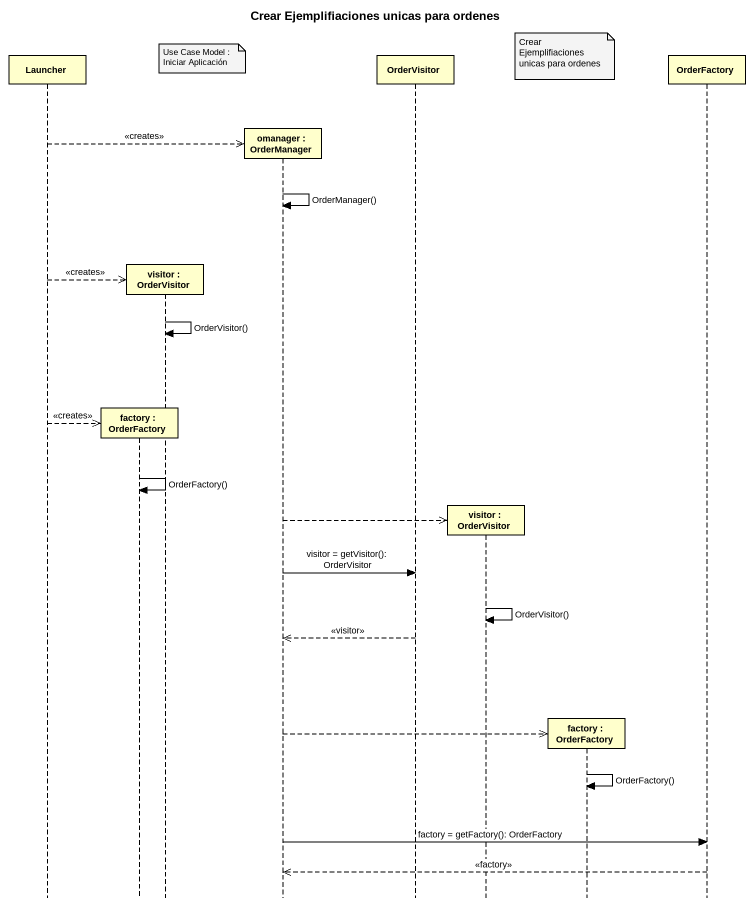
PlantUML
@startuml
title Crear Ejemplifiaciones unicas para ordenes
hide footbox
participant Launcher
participant "factory : OrderFactory" as factory
participant "visitor : OrderVisitor" as visitor
participant "omanager : OrderManager" as omanager
participant OrderVisitor
participant "visitor : OrderVisitor" as visitor_2
participant "factory : OrderFactory" as factory_2
participant OrderFactory

note over factory_2 : Crear Ejemplifiaciones unicas para ordenes
note over visitor : Use Case Model : Iniciar Aplicación
Launcher -->> omanager ** : <<creates>>
omanager -> omanager : OrderManager()
Launcher -->> visitor ** : <<creates>>
visitor -> visitor : OrderVisitor()
Launcher -->> factory ** : <<creates>>
factory -> factory : OrderFactory()
omanager -->> visitor_2 **
omanager -> OrderVisitor : visitor = getVisitor(): OrderVisitor
visitor_2 -> visitor_2 : OrderVisitor()
OrderVisitor -->> omanager : <<visitor>>
omanager -->> factory_2 **
factory_2 -> factory_2 : OrderFactory()
omanager -> OrderFactory : factory = getFactory(): OrderFactory
OrderFactory -->> omanager : <<factory>>
@enduml
